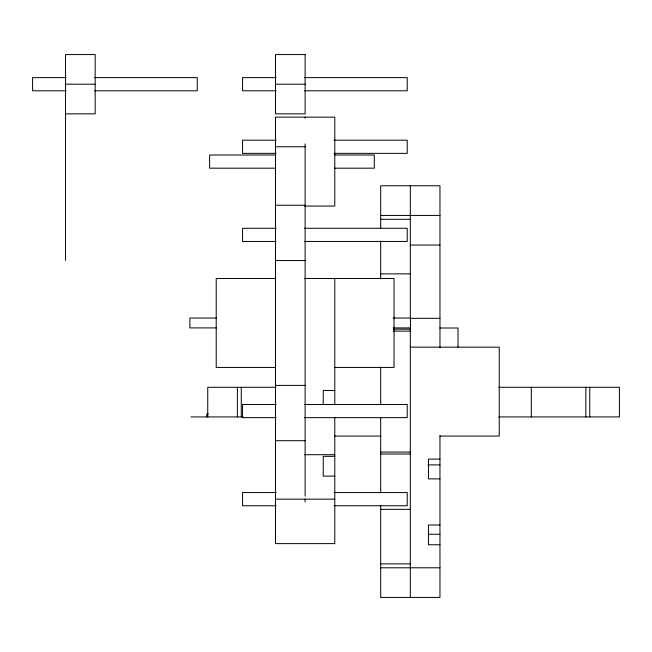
<?xml version="1.0" encoding="UTF-8"?>
<svg xmlns="http://www.w3.org/2000/svg" width="652" height="652" viewBox="0 0 652 652"><rect width="100%" height="100%" fill="white"/><g stroke="black" fill="none" stroke-linecap="round" stroke-linejoin="round"><path stroke-width="0.98" d="M66.145 77.621L32.6 77.621L32.6 90.791L66.145 90.791M94.605 77.621L197.263 77.621L197.263 90.791L94.605 90.791M276.106 77.621L242.56 77.621L242.56 90.791L276.106 90.791M304.565 77.621L407.223 77.621L407.223 90.791L304.565 90.791M65.534 84.206L95.176 84.206M275.494 84.206L305.136 84.206M65.534 113.847L95.176 113.847L95.176 54.564L65.534 54.564L65.534 260.392M276.106 140.188L242.56 140.188L242.56 153.367L276.106 153.367M334.044 140.188L407.223 140.188L407.223 153.367L334.044 153.367M275.494 146.773L305.136 146.773M275.698 155.013L209.626 155.013L209.626 168.183L275.698 168.183M334.655 155.013L374.297 155.013L374.297 168.183L334.655 168.183M275.494 205.233L305.136 205.233M304.631 206.056L334.778 206.056L334.778 117.14L275.494 117.14L275.494 543.621L334.778 543.621L334.778 417.81M380.686 215.413L439.961 215.413M380.686 219.316L410.32 219.316M276.106 228.281L242.56 228.281L242.56 241.46L276.106 241.46M304.565 228.281L407.223 228.281L407.223 241.46L304.565 241.46M410.32 245.054L439.961 245.054M275.494 260.539L305.136 260.539M380.686 273.873L410.32 273.873M275.829 278.51L216.211 278.51L216.211 367.426L275.494 367.426M304.631 278.51L394.052 278.51L394.052 367.426L334.778 367.426M216.309 318.029L189.871 318.029L189.871 327.907L216.309 327.907M393.229 318.029L410.515 318.029L410.515 327.907L393.229 327.907M439.961 318.331L410.32 318.331L410.32 185.771M439.839 328.005L458.03 328.005L458.03 347.206M393.531 329.178L410.32 329.178M393.531 331.126L410.32 331.126M410.32 347.149L499.245 347.149L499.245 436.066L439.961 436.066M275.494 385.397L305.136 385.397M275.983 387.288L207.735 387.288L207.735 416.93M498.788 387.288L619.4 387.288L619.4 416.93L498.788 416.93M334.778 390.483L323.245 390.483L323.245 404.313M276.106 404.476L242.56 404.476L242.56 417.647L276.106 417.647M304.565 404.476L407.223 404.476L407.223 417.647L304.565 417.647M208.29 413.963L206.806 413.963L206.806 416.93M190.954 416.93L243.082 416.93M334.468 436.066L380.686 436.066M275.494 440.703L305.136 440.703M380.686 452.081L410.32 452.081M380.686 454.028L410.32 454.028M304.631 454.697L334.778 454.697M334.778 456.343L323.245 456.343L323.245 476.107L334.778 476.107M439.961 459.114L428.437 459.114L428.437 478.878L439.961 478.878M428.111 464.884L439.961 464.884M276.106 492.57L242.56 492.57L242.56 505.748L276.106 505.748M334.044 492.57L407.223 492.57L407.223 505.748L334.044 505.748M275.494 499.155L334.778 499.155M380.686 509.342L410.32 509.342M439.961 524.982L428.437 524.982L428.437 544.746L439.961 544.746M428.437 534.257L439.961 534.257M380.686 563.89L410.32 563.89M380.686 567.794L439.961 567.794M589.758 387.288L589.758 416.93M585.855 387.288L585.855 416.93M531.307 387.288L531.307 416.93M439.961 347.614L439.961 185.771L380.686 185.771L380.686 228.265M439.961 435.593L439.961 597.436L380.686 597.436L380.686 505.357M410.32 327.296L410.32 597.436M380.686 241.02L380.686 278.86M380.686 367.288L380.686 404.778M380.686 417.557L380.686 492.912M334.778 278.51L334.778 404.59M305.136 117.14L305.136 118.151M305.136 143.896L305.136 496.156M305.136 499.155L305.136 502.032M241.281 387.288L241.281 416.93M237.377 387.288L237.377 416.93M305.136 54.564L275.494 54.564L275.494 113.847L305.136 113.847L305.136 54.564"/></g></svg>
